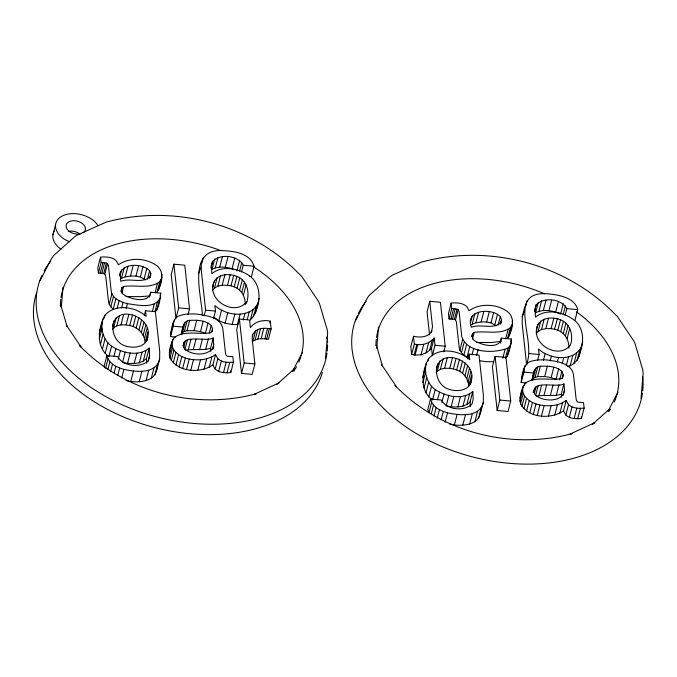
<?xml version="1.0" encoding="UTF-8"?>
<svg xmlns="http://www.w3.org/2000/svg" width="677" height="677" viewBox="0 0 677 677"><rect width="100%" height="100%" fill="white"/><g stroke="black" fill="none" stroke-linecap="round" stroke-linejoin="round"><path stroke-width="1.02" d="M125.973 380.652C137.186 383.317 156.565 382.522 156.979 367.298M156.962 369.405L159.654 358.988L159.73 351.591L155.397 311.674L145.53 310.76L144.303 315.499M161.938 277.333L159.687 281.81L156.996 292.227C162.091 284.112 165.425 270.572 155.346 264.682C144.489 257.768 129.062 257.404 118.39 264.8L116.114 260.577C111.866 256.862 105.857 256.634 100.509 257.184L97.818 267.601L98.41 273.051L103.725 273.474L104.842 274.092L105.73 275.996L108.472 301.29L109.225 304.235L110.8 306.859L113.203 309.152L115.894 298.735L113.499 296.441L111.925 293.818L111.172 290.873L108.422 265.579L107.533 263.675L104.58 262.71L101.101 262.634L98.41 273.051M175.504 337.07L170.511 336.604C171.247 330.012 171.89 322.252 176.587 317.2C182.46 313.646 189.653 313.815 196.288 314.01C205.723 315.516 220.49 316.853 222.792 328.472L225.543 353.758L226.431 355.67L227.548 356.288L232.863 356.711L233.455 362.161C228.107 362.703 222.098 362.474 217.859 358.768L215.574 354.536L212.883 364.954C200.214 373.577 177.933 372.519 169.944 357.981C168.268 351.143 170.782 343.4 174.277 337.535C184.736 329.995 198.606 334.76 210.429 332.805L212.129 331.544L212.536 328.777L211.207 325.434C205.512 320.111 196.99 320.06 189.653 320.331C182.875 320.813 182.731 328.683 181.343 333.685M169.301 355.281L172 344.864L172.034 342.012M249.441 276.461L251.421 276.648L254.112 266.23C249.703 252.081 231.483 250.761 219.12 250.549C187.19 251.776 202.144 297.584 202.338 315.338M201.348 262.854L201.264 270.258L205.605 310.176L204.141 315.854M449.596 424.056C460.809 426.722 480.196 425.926 480.611 410.702M480.585 412.818L483.276 402.4L483.361 395.004L479.02 355.078L469.153 354.164L467.934 358.903M512.591 323.242L510.348 327.719L507.648 338.136C512.751 330.021 516.077 316.481 505.998 310.591C495.149 303.677 479.714 303.313 469.051 310.718L466.766 306.486C462.526 302.78 456.51 302.551 451.161 303.093L448.47 313.51L449.063 318.96L454.377 319.383L455.503 320.001L456.383 321.913L459.133 347.199C459.725 352.319 464.083 355.941 468.645 357.684M526.156 382.979L521.163 382.513C521.908 375.921 522.551 368.161 527.248 363.117C533.112 359.555 540.314 359.724 546.94 359.919C556.376 361.425 571.151 362.762 573.453 374.381L576.203 399.675L577.083 401.579L578.209 402.197L583.523 402.62L584.116 408.07C578.767 408.62 572.75 408.392 568.511 404.677L566.226 400.454L563.535 410.871C550.875 419.486 528.593 418.428 520.605 403.89C518.929 397.06 521.442 389.309 524.937 383.444C535.389 375.904 549.259 380.677 561.089 378.714L562.79 377.453L563.196 374.694L561.868 371.351C556.164 366.029 547.651 365.978 540.305 366.24C533.129 366.807 533.408 375.38 531.758 380.55M524.971 306.266L522.272 316.684L522.195 324.08L526.537 363.998C537.132 340.133 503.688 287.818 551.18 294.19C561.182 295.468 574.756 298.269 577.735 309.634L575.044 320.052M519.961 401.19L522.652 390.773L522.686 387.921M147.747 337.129C153.298 317.699 117.959 303.389 113.008 324.698C111.705 334.294 117.333 344.644 127.301 346.438C135.121 348.494 146.325 346.649 147.747 337.129L146.774 340.912M471.378 380.533C476.93 361.103 441.59 346.802 436.631 368.102C435.328 377.707 440.955 388.048 450.933 389.85C458.752 391.898 469.948 390.062 471.378 380.533L470.397 384.316M150.235 277.443L150.819 273.61L149.659 270.673C141.958 263.141 122.215 262.549 119.558 275.158M155.38 311.792C159.357 306.706 160.127 299.446 160.762 293.158L150.785 292.227L149.558 296.966M170.511 336.604L173.202 326.187L173.388 322.489M501.378 321.465L501.471 319.519L500.311 316.582C491.671 307.519 464.752 309.584 471.378 327.279C480.594 323.267 494.929 330.63 501.378 321.465L500.887 323.352M500.218 342.875L501.437 338.145L511.423 339.067L511.237 342.765L510.111 345.761L508.038 348.054L505.338 358.471L507.42 356.178L508.639 351.329M521.163 382.513L523.863 372.096L524.04 368.406M120.294 272.315L120.726 281.37C129.942 277.358 144.269 284.721 150.726 275.547M213.678 347.03L213.247 337.975C206.003 342.35 178.897 332.788 184.305 348.672C191.769 355.738 208 356.44 213.678 347.03L213.187 348.926M564.542 389.825C563.391 402.823 542.319 402.096 534.965 394.581C529.558 378.697 556.663 388.268 563.899 383.884L564.542 389.825L563.078 395.512M61.311 307.434L63.003 287.141M325.519 358.565L327.643 333.152L327.245 329.894L319.561 303.787L318.435 301.265L301.705 276.36L300.165 274.955C251.395 224.079 173.896 203.574 106.103 222.158L76.476 235.435L74.318 237.06L53.711 255.474L51.807 258.106L39.951 280.87M376.734 348.367L378.511 327.059M641.026 398.482L643.15 373.061L642.752 369.811L635.068 343.704L633.943 341.174L617.212 316.277L615.672 314.873C566.903 263.996 489.403 243.492 421.61 262.075L391.983 275.344L389.825 276.978L369.219 295.392L367.315 298.015L355.459 320.788M255.576 330.841L252.741 334.396L252.14 338.695L254.882 363.947L252.191 374.364L241.494 373.374L236.722 329.479L239.413 319.062L249.576 320.001L250.397 327.583C254.84 321.431 263.141 319.51 270.284 321.152L271.13 328.937L268.439 339.355C263.268 338.407 257.362 338.043 252.885 341.259L255.576 330.841C260.053 327.626 265.959 327.99 271.13 328.937M431.393 332.754L432.485 326.559L429.743 301.307L440.431 302.297L445.204 346.192L443.74 351.879M159.687 281.81C149.228 289.35 135.366 284.577 123.536 286.54L121.835 287.801L121.428 290.56L122.757 293.911C129.197 299.065 148.83 304.362 150.785 292.227M510.348 327.719C499.888 335.267 486.018 330.494 474.196 332.449L472.495 333.71L472.089 336.477L473.409 339.82C479.849 344.974 499.491 350.28 501.437 338.145M181.224 334.692L183.797 324.215M531.885 380.601L534.449 370.133M102.904 319.079C100.162 328.709 103.242 340.243 111.595 346.175L108.895 356.593C95.618 347.132 98.148 327.905 104.91 315.304C115.361 303.338 135.265 306.613 146.13 316.294L145.53 310.76M259.054 298.295L258.089 302.763L256.084 306.537L253.037 309.617L250.346 320.035C260.755 308.416 263.387 285.914 249.407 275.674C238.761 268.82 222.318 264.732 211.825 273.745L211.419 266.112L212.536 261.356C220.152 253.376 237.991 255.28 243.238 265.223L241.528 271.849M426.527 362.491C423.785 372.113 426.865 383.656 435.218 389.588L432.527 400.005C419.241 390.536 421.771 371.309 428.533 358.717C438.984 346.742 458.888 350.017 469.753 359.699L469.153 354.164M567.571 366.68C574.172 364.869 579.504 359.064 579.986 352.116C583.938 342.46 583.853 330.528 576.745 322.337C566.336 312.579 547.321 307.434 535.448 317.158L535.042 309.516L536.159 304.768C543.775 296.78 561.614 298.684 566.869 308.627L565.151 315.254M579.021 356.593L582.685 341.699M111.595 346.175C122.241 353.03 138.683 357.117 149.177 348.096L149.583 355.738L148.466 360.494C140.85 368.474 123.011 366.57 117.756 356.627L106.89 355.62L104.19 366.037L104.766 367.653M52.908 234.834L55.59 224.442M100.289 273.043L102.98 262.625M101.888 273.127L104.58 262.71M103.725 273.474L106.416 263.057M104.842 274.092L107.533 263.675M99.248 333.973L101.939 323.555M104.173 318.148L104.91 315.304M99.324 339.135L102.024 328.717M109.225 304.235L111.925 293.818M100.399 344.61L103.09 334.193M110.8 306.859L113.499 296.441M119.956 276.411L121.665 269.784M102.354 349.34L105.045 338.923M120.244 279.22L121.521 278.247L124.213 267.83M120.853 291.592L121.835 287.801M105.189 353.335L107.88 342.917M117.163 308.272L119.118 300.698L115.894 298.735M121.521 278.247L125.228 276.876L127.928 266.459M112.695 326.035L114.168 320.348M121.818 293.166L123.536 286.54M112.56 329.284L113.651 327.812L116.342 317.395M105.578 368.322L108.032 358.852L106.89 355.62M113.651 327.812L116.816 325.849L119.516 315.431M121.564 308.018L123.028 302.34L119.118 300.698M125.228 276.876L130.458 276.021L133.157 265.604M107.939 369.287L109.902 361.704L108.032 358.852M116.816 325.849L120.98 324.875L123.671 314.458M126.201 308.39L127.428 303.66C137.659 305.056 155.828 309.499 160.584 296.848M113.914 356.347L115.869 348.765M110.537 371.758L112.492 364.184L109.902 361.704M130.458 276.021L135.967 276.089L138.658 265.672M120.98 324.875L126.125 324.901L128.825 314.483M114.091 372.917L115.809 366.291L112.492 364.184M118.204 359.275L120.404 350.754M145.572 279.88L140.342 276.944L143.033 266.526M126.125 324.901L129.756 325.485L132.455 315.067M117.713 375.6L119.668 368.017L115.809 366.291M122.503 362.55L125.194 352.133M144.184 278.67L146.884 268.253M147.848 332.111L145.157 342.528C144.658 335.369 139.851 328.988 133.107 326.526L135.806 316.108M121.691 377.918L123.899 369.397C135.764 372.003 155.938 374.533 159.654 358.988M147.451 279.195L149.659 270.673M136.179 328.023L138.878 317.606M123.51 362.711L127.538 363.337L130.238 352.92M149.592 278.349L150.819 273.61M138.971 329.987L141.662 319.569M141.349 332.415L144.04 321.998M127.538 363.337L134.198 363.549L136.889 353.132M130.746 381.481L133.445 371.064M143.169 335.318L145.86 324.901M155.025 292.904L157.47 283.435M144.438 338.686L147.129 328.269M152.401 311.318L154.356 303.736M161.481 276.377L161.964 274.481M134.198 363.549L139.301 362.804L142.001 352.387M158.486 290.188L161.177 279.77M154.931 311.615L157.377 302.145M139.301 362.804L143.27 361.12L145.961 350.703M160.026 295.993L160.762 293.158M156.759 310.261L159.45 299.843M139.191 381.71L141.882 371.292M146.74 363.287L146.486 358.514L149.177 348.096M148.111 361.416L149.583 355.738M173.904 264.191L171.213 274.608L175.961 318.292L178.652 307.874L173.904 264.191L184.779 265.198L189.526 308.89L188.062 314.568M146.029 380.686L148.72 370.268M151.267 378.409L153.958 367.992M154.906 374.88L157.606 364.463M172.06 328.971L174.514 319.502M172.787 339.566L169.335 352.429M169.944 357.981L172.643 347.563L172 344.864M171.264 360.519L173.955 350.102L172.643 347.563M173.261 362.88L175.952 352.463L173.955 350.102M181.563 333.973L182.485 332.644L185.185 322.227M201.924 263.074L203.396 257.387M182.485 332.644L184.398 331.468L187.089 321.05M175.927 365.081L178.626 354.663L175.952 352.463M183.01 345.989L183.983 342.198M184.398 331.468L186.954 330.748L189.653 320.331M183.662 347.58L185.38 340.946M179.117 366.985L181.808 356.567L178.626 354.663M184.965 349.51L187.411 340.04M182.655 368.457L185.346 358.04L181.808 356.567M185.6 350.297L188.248 349.806L190.948 339.389M186.954 330.748L194.028 330.63L196.728 320.213M210.818 267.99L212.536 261.356M214.677 258.969L211.986 269.387C218.857 265.739 227.59 266.823 234.53 269.666M186.547 369.507L189.247 359.089C198.124 360.638 208.127 360.139 215.574 354.536M188.248 349.806L193.267 349.586L195.966 339.169M215.278 267.838L217.969 257.421M194.028 330.63L200.485 331.654L203.185 321.236M190.796 370.133L193.495 359.715M213.018 287.141C213.153 273.33 230.62 272.171 239.768 277.883C248.281 283.028 249.644 294.732 246.343 303.389M219.712 267.136L222.403 256.718M212.646 290.205L214.474 288.047L217.165 277.629M193.267 349.586L199.681 349.611L202.381 339.194M208.051 322.946L205.359 333.363L200.485 331.654M214.474 288.047L217.859 286.143L220.55 275.725M197.794 370.243L200.485 359.825M225.289 267.288L227.98 256.871M209.252 333.008L211.207 325.434M213.509 318.664L215.472 311.09L214.871 305.555C224.959 314.416 241.545 317.674 253.037 309.617M217.859 286.143L222.191 285.212L224.882 274.794M199.681 349.611L205.656 349.357L208.347 338.94M211.799 331.62L212.536 328.777M204.048 369.21L206.747 358.793M210.869 351.363L210.547 348.393L213.247 337.975M222.191 285.212L227.48 285.254L230.172 274.837M232.101 268.524L234.792 258.106M240.132 314.17L237.432 324.588L232.152 324.478L225.077 323.191L218.806 320.729L221.497 310.311M212.417 349.594L213.89 343.916M209.201 367.34L211.893 356.923M227.48 285.254L231.001 285.821L233.692 275.404M236.967 270.8L239.658 260.383M245.26 304.743C245.607 297.22 241.461 289.528 234.2 286.836L236.891 276.419M225.077 323.191L227.768 312.774M239.59 271.02L241.799 262.498M233.455 362.161L230.764 372.578C225.416 373.12 219.407 372.892 215.159 369.185L217.859 358.768M237.077 288.3L239.768 277.883M218.637 371.512L221.328 361.095M239.633 290.221L242.324 279.804M232.152 324.478L234.851 314.06M241.774 292.557L244.473 282.14M223.478 372.629L226.169 362.212M243.424 295.282L246.123 284.865M227.032 372.841L229.723 362.423M243.204 320.094L244.922 313.459M247.266 319.527L249.221 311.945M253.393 316.954L256.084 306.537M255.398 313.18L258.089 302.763M241.494 373.374L244.185 362.957L239.413 319.062M252.259 336.291L252.741 334.396M255.119 339.913L257.81 329.496M257.861 339.059L260.56 328.641M261.127 338.695L263.827 328.277M264.91 338.822L267.601 328.404M269.793 323.047L270.284 321.152M266.67 339.025L269.361 328.607M326.695 338.449L327.186 336.562A148.407 97.166 14.5 0 1 327.583 342.799M431.875 330.858C428.406 337.603 419.96 337.637 413.495 336.317L410.795 346.734L411.641 354.52L415.111 355.044L421.009 354.807L425.994 352.912L429.641 350.347L431.528 348.088L433.974 338.618M411.641 354.52L414.341 344.102L413.495 336.317M414.096 354.909L416.795 344.491C423.243 345.372 430.318 343.061 434.219 337.671L435.049 345.253L432.349 355.67L431.528 348.088M415.111 355.044L417.802 344.627M429.743 301.307L427.043 311.725L429.573 334.954M421.009 354.807L423.709 344.39M425.994 352.912L428.693 342.494M429.641 350.347L432.332 339.93M422.871 377.377L425.562 366.959M427.805 361.552L428.533 358.717M422.947 382.539L425.647 372.122M424.022 388.014L426.722 377.597M425.977 392.745L428.676 382.327M428.812 396.739L431.503 386.322M449.063 318.96L451.762 308.543L451.161 303.093M436.318 369.439L437.791 363.752M436.183 372.697L437.274 371.216L439.965 360.799M450.941 318.952L453.641 308.534L458.194 309.584L459.074 311.496L461.824 336.782C467.46 353.606 494.625 353.589 508.038 348.054M430.513 399.024L427.813 409.441L428.964 412.674L431.655 402.256L430.513 399.024L441.379 400.031C446.634 409.974 464.473 411.878 472.089 403.898L473.206 399.142L472.8 391.509C462.306 400.522 445.864 396.434 435.218 389.588M452.541 319.045L455.24 308.627M437.274 371.216L440.439 369.253L443.139 358.835M454.377 319.383L457.077 308.966M455.503 320.001L458.194 309.584M431.317 413.639L433.525 405.117L431.655 402.256M440.439 369.253L444.603 368.28L447.294 357.862M437.537 399.752L439.5 392.169M433.915 416.118L436.115 407.588L433.525 405.117M444.603 368.28L449.748 368.313L452.448 357.896M437.232 418.217L439.432 409.695L436.115 407.588M441.827 402.68L444.027 394.158M449.748 368.313L453.387 368.889L456.078 358.471M441.091 419.952L443.291 411.43L439.432 409.695M459.886 350.153L462.577 339.736M448.817 395.546L446.126 405.963C454.14 407.334 463.88 408.282 470.109 401.926L472.8 391.509M471.48 375.523L468.78 385.941C468.281 378.773 463.474 372.392 456.738 369.93L459.429 359.512M461.46 352.768L464.151 342.35M470.21 321.067L470.701 319.172M470.608 322.328L472.326 315.694M445.068 422.27L447.522 412.801C459.387 415.416 479.561 417.937 483.276 402.4M463.855 355.061L466.555 344.644M459.801 371.436L462.501 361.019M470.904 325.138L472.174 324.156L474.873 313.739M451.161 406.742L453.861 396.324M471.759 336.554L472.495 333.71M462.594 373.391L465.294 362.982M472.174 324.156L475.889 322.785L478.58 312.368M467.079 357.024L469.779 346.607M472.478 339.084L474.196 332.449M464.972 375.82L467.663 365.402M457.821 406.953L460.512 396.536M471.971 354.875L473.688 348.249M454.377 424.885L457.068 414.468M475.889 322.785L481.119 321.93L483.81 311.513M466.791 378.722L469.483 368.305M468.061 382.099L470.76 371.681M462.933 406.208L465.624 395.791M476.616 355.247L478.08 349.569M481.119 321.93L486.619 321.998L489.319 311.581M466.893 404.524L469.584 394.107M462.814 425.122L465.505 414.705M496.233 325.798L490.994 322.861L493.685 312.444M494.845 324.588L497.536 314.17M469.652 424.098L472.343 413.681M498.111 325.112L500.311 316.582M474.89 421.813L477.59 411.396M500.252 324.258L501.471 319.519M478.537 418.284L481.229 407.867M495.099 356.373L492.399 366.79L497.155 410.474L508.021 411.481L510.72 401.063L505.964 357.38L495.099 356.373L499.846 400.056L497.155 410.474M500.337 342.934L500.828 341.039M505.677 338.822L508.131 329.352M502.808 358.175L505.017 349.654M512.134 322.286L512.624 320.39M509.138 336.105L511.829 325.688M510.686 341.91L511.423 339.067M507.42 356.178L510.111 345.761M508.545 353.182L511.237 342.765M525.547 306.478L527.019 300.791M534.441 311.395L536.159 304.768M534.551 311.412L535.042 309.516M538.3 302.374L535.609 312.791C543.039 308.94 552.491 310.278 559.777 313.832M538.9 311.242L541.592 300.825M522.475 375.828L525.166 365.411M526.757 365.005L527.248 363.117M536.641 330.545C536.573 318.046 551.408 315.914 560.522 319.832C570.313 323.411 573.791 335.699 570.457 344.906C558.288 361.095 528.246 342.604 538.359 323.919M523.448 385.484L519.995 398.338M543.335 310.54L546.026 300.123M536.269 333.609L538.097 331.451L540.788 321.033M524.447 385.34L524.937 383.444M520.605 403.89L523.296 393.472L522.652 390.773M538.097 331.451L541.482 329.547L544.173 319.129M521.916 406.428L524.616 396.011L523.296 393.472M548.912 310.692L551.603 300.275M523.913 408.798L526.604 398.381L524.616 396.011M537.623 360.172L539.095 354.494L538.494 348.96C549.859 359.555 574.02 362.466 581.721 346.175M541.482 329.547L545.814 328.616L548.505 318.198M532.224 379.882L533.146 378.553L535.837 368.136M533.146 378.553L535.05 377.385L537.75 366.968M526.588 410.99L529.279 400.572L526.604 398.381M533.163 392.55L533.654 390.654M533.662 391.898L534.644 388.107M535.05 377.385L537.614 376.657L540.305 366.24M534.322 393.489L536.032 386.863M545.814 328.616L551.103 328.667L553.794 318.249M555.724 311.928L558.415 301.51M529.769 412.894L532.469 402.476L529.279 400.572M543.411 360.342L545.129 353.716M535.617 395.427L538.071 385.949M551.103 328.667L554.624 329.234L557.315 318.816M533.315 414.366L536.006 403.957L532.469 402.476M536.26 396.206L538.909 395.715L541.6 385.298M560.59 314.204L563.281 303.787M537.614 376.657L544.689 376.539L547.38 366.122M568.883 348.147C569.23 340.624 565.083 332.932 557.823 330.249L560.522 319.832M550.164 360.917L551.391 356.178M563.222 314.433L565.422 305.902M537.208 415.424L539.899 405.007C548.785 406.547 558.779 406.048 566.226 400.454M538.909 395.715L543.927 395.503L546.618 385.086M560.7 331.713L563.399 321.296M544.689 376.539L551.146 377.563L553.837 367.146M541.456 416.042L544.147 405.625M563.256 333.626L565.955 323.208M557.247 362.203L558.474 357.464M565.405 335.961L568.096 325.544M543.927 395.503L550.342 395.529L553.033 385.111M558.711 368.855L556.012 379.272L551.146 377.563M567.047 338.686L569.746 328.269M548.455 416.152L551.146 405.735M562.282 363.253L563.755 357.574M559.659 379.873L561.868 371.351M550.342 395.529L556.308 395.266L559.007 384.849M562.215 378.477L563.196 374.694M566.344 365.394L568.545 356.872M554.708 415.119L557.399 404.702M561.529 397.272L561.208 394.302L563.899 383.884M570.152 365.775L572.852 355.357M559.854 413.258L562.553 402.84M573.969 363.447L576.66 353.03M577.016 360.367L579.715 349.95M584.116 408.07L581.425 418.488C576.076 419.038 570.059 418.809 565.82 415.094L568.511 404.677M569.289 417.43L571.989 407.012M574.13 418.547L576.829 408.129M577.684 418.75L580.375 408.333M214.736 280.506C204.623 299.2 234.665 317.682 246.834 301.502M198.649 273.271L200.705 267.804M522.272 316.684L524.328 311.208M170.689 332.906L171.535 330.664M521.349 378.824L522.195 376.573M302.467 352.294L292.523 371.385L294.427 368.762L276.834 384.485M617.974 392.211L608.031 411.294L609.935 408.671L592.341 424.394L594.499 422.77L570.169 434.042L572.124 433.585C510.23 450.552 439.466 431.824 394.936 385.374L396.477 386.779L381.769 364.886L382.522 366.57M100.213 329.496L101.017 327.99M423.836 372.909L424.64 371.394M143.27 361.12L146.486 358.514M278.992 382.852L254.662 394.124L256.617 393.667C194.722 410.634 123.959 391.915 79.429 345.456L80.969 346.869L66.261 324.977L67.015 326.661M501.082 341.284L491.392 342.562L476.608 342.469M205.656 349.357L210.547 348.393M556.308 395.266L561.208 394.302M148.686 295.976L140.731 296.653L125.956 296.56M451.762 308.543L453.641 308.534M493.651 361.713L485.646 361.67L479.494 360.655M243.238 265.223L254.112 266.23M566.869 308.627L577.735 309.634M205.605 310.176L215.472 311.09M178.652 307.874L189.526 308.89M529.228 353.58L539.095 354.494M435.049 345.253L445.204 346.192M173.202 326.187L183.188 327.109M523.863 372.096L533.84 373.027M244.185 362.957L254.882 363.947M499.846 400.056L510.72 401.063M414.341 344.102L416.795 344.491M486.619 321.998L490.994 322.861M135.967 276.089L140.342 276.944M536.006 403.957L539.899 405.007M185.346 358.04L189.247 359.089M123.028 302.34L127.428 303.66M453.387 368.889L456.738 369.93M129.756 325.485L133.107 326.526M554.624 329.234L557.823 330.249M231.001 285.821L234.2 286.836M443.291 411.43L447.522 412.801M119.668 368.017L123.899 369.397M69.689 241.858L64.56 239.396A22.722 14.877 14.5 0 1 63.545 215.404A22.722 14.877 14.5 0 1 97.886 225.39M213.83 317.158L218.806 320.729M563.535 410.871L565.82 415.094M212.883 364.954L215.159 369.185M382.598 366.401L376.336 345.118L376.53 346.742M67.091 326.483L60.828 305.2L61.023 306.825M581.221 416.677L581.425 418.488M230.569 370.759L230.764 372.578M100.509 257.184L101.101 262.634M470.109 401.926L470.363 406.699M579.961 350.051L579.986 352.116M256.329 306.647L256.363 308.712M326.966 353.106A148.407 97.166 14.5 0 1 154.779 416.431A148.407 97.166 14.5 0 1 41.847 275.539M44.174 270.902A148.407 97.166 14.5 0 1 50.563 261.297M327.583 344.872A148.407 97.166 14.5 0 1 327.219 351.067M300.901 356.508A123.671 80.978 14.5 0 1 298.777 362.195M296.484 366.79A123.671 80.978 14.5 0 1 293.759 371.208M60.422 305.674A123.671 80.978 14.5 0 1 60.761 299.53M61.032 297.508A123.671 80.978 14.5 0 1 62.267 291.584M62.538 290.619A123.671 80.978 14.5 0 1 220.304 250.38M253.63 266.873A123.671 80.978 14.5 0 1 301.189 355.552M322.362 372.46A148.407 97.166 14.5 0 1 150.599 426.442A148.407 97.166 14.5 0 1 36.575 292.616M81.24 233.658A9.893 6.474 14.5 0 1 66.177 227.117A9.893 6.474 14.5 0 1 78.397 221.455A9.893 6.474 14.5 0 1 83.127 232.786M61.015 249.221A22.722 14.877 14.5 0 1 54.338 230.992M68.318 231.39A9.893 6.474 14.5 0 1 79.412 233.734M642.465 393.024A148.381 97.158 14.5 0 1 470.312 456.323A148.381 97.158 14.5 0 1 357.397 315.465M358.277 313.595A148.381 97.158 14.5 0 1 366.105 301.223M642.685 376.471A148.381 97.158 14.5 0 1 642.718 390.984M616.408 396.426A123.671 80.978 14.5 0 1 614.284 402.104M610.409 409.382A123.671 80.978 14.5 0 1 609.266 411.125M375.93 345.583A123.671 80.978 14.5 0 1 376.268 339.439M376.539 337.425A123.671 80.978 14.5 0 1 377.774 331.502M378.045 330.537A123.671 80.978 14.5 0 1 544.477 293.759M576.576 311.869A123.671 80.978 14.5 0 1 616.696 395.47"/></g></svg>
